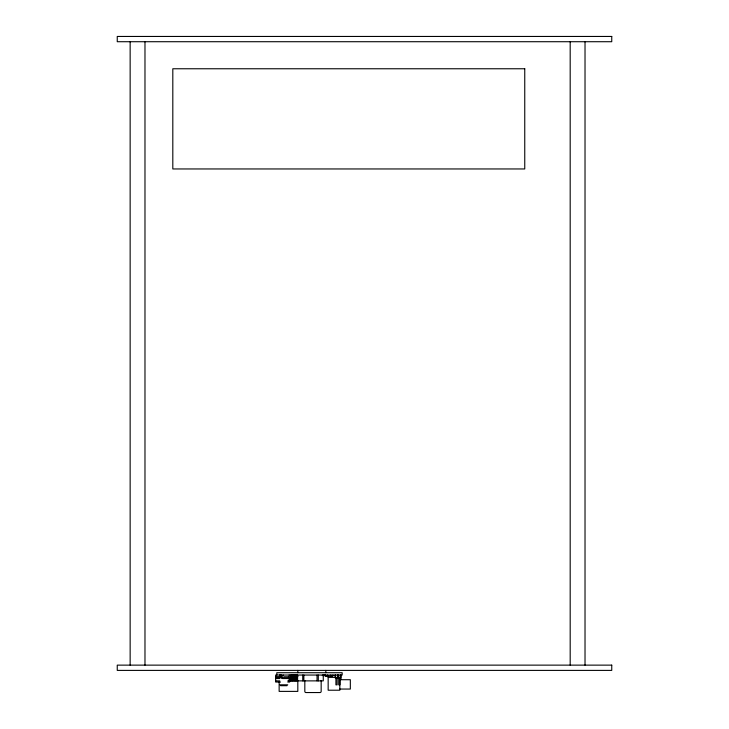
<?xml version="1.0" encoding="UTF-8"?>
<svg xmlns="http://www.w3.org/2000/svg" width="729" height="729" viewBox="0 0 729 729"><rect width="100%" height="100%" fill="white"/><g stroke="black" fill="none" stroke-linecap="round" stroke-linejoin="round"><path stroke-width="1.09" d="M324.924 675.045L324.897 675.628L327.494 675.974M283.226 675.045L281.822 676.558A1.166 1.166 0 0 0 282.642 678.544L289.65 678.544A1.166 1.166 0 0 0 290.47 676.558L289.067 675.045M280.337 675.51L281.002 675.51M294.562 675.51L295.227 675.51M322.282 675.51L323.065 675.51M324.523 675.51L325.398 675.51M282.816 675.61L279.918 675.628L279.918 675.045M295.227 675.628L295.427 675.045M323.248 675.628L322.947 675.045M330.884 675.628L331.941 675.628M293.65 675.829L294.771 675.829M290.124 675.974L291.463 675.974L291.463 675.045M330.766 675.974L331.932 675.519L332.916 675.974L332.916 675.045M291.819 676.211L292.402 676.211M292.876 676.211L293.459 676.211L293.459 680.877M295.236 676.211L295.819 676.211M296.339 676.211L296.922 676.211M297.405 676.211L297.988 676.211M325.981 676.211L332.561 676.211M275.644 676.794L280.829 676.794M280.419 676.895L281.412 676.895M275.644 677.378L280.829 677.378M328.159 677.378L335.422 677.378M279.881 677.724L282.797 677.724M275.644 678.544L279.79 678.544M339.832 679.71L350.33 679.71L350.33 689.051L339.832 689.051M275.644 680.877L279.79 680.877M287.782 680.877L323.275 680.877L323.248 675.045M280.528 682.043L275.644 682.043L275.644 675.045L342.165 675.045L342.165 672.712L276.81 672.712L276.81 675.045M287.782 682.043L289.65 682.043L289.65 677.961M279.881 684.813L287.755 684.813M280.583 685.697L287.044 685.697M325.544 675.628L326.209 675.974M585.023 41.717L585.023 665.13M570.187 41.717L570.187 665.13M340.999 675.045L340.999 679.291M340.725 675.045L340.725 677.842L335.121 677.842L335.121 675.045M340.297 675.045L340.297 677.842M339.914 677.842L339.914 684.85L338.73 684.85L338.73 677.842M339.832 677.214L339.832 690.217L328.159 690.217L328.159 675.819M338.338 675.045L338.338 677.842M337.919 675.045L337.919 677.842M337.5 675.045L337.5 677.842M337.117 677.842L337.117 684.85L335.923 684.85L335.923 677.842M335.54 675.045L335.54 677.842M330.766 675.045L330.766 676.211M327.494 675.045L327.494 676.211M325.827 670.379L325.827 672.712M325.389 675.045L325.398 675.628M325.189 675.045L325.189 675.628M325.043 675.045L325.043 675.628M324.733 675.045L324.733 675.628L324.341 675.045M324.523 675.045L324.523 675.628M323.065 675.045L323.065 675.628M321.161 680.494L321.161 691.384A1.166 1.166 0 0 1 319.985 692.55L305.989 692.55A1.166 1.166 0 0 1 304.822 691.384L304.822 680.494M318.3 675.045L318.3 680.877M317.042 675.045L317.042 680.877M303.856 675.045L303.856 680.877M302.735 675.045L302.735 680.877M297.815 670.379L297.815 672.712M297.815 680.494L297.815 691.384L279.143 691.384L279.143 681.579M297.605 675.045L297.605 680.877M297.405 675.045L297.405 680.877M296.922 675.045L296.922 680.877M296.339 675.045L296.339 680.877M295.819 675.045L295.819 680.877M295.227 675.045L295.236 680.877M295.108 675.045L295.108 676.029L294.771 675.045M294.78 680.877L294.78 676.211L294.197 676.211L294.197 680.877M294.562 675.045L294.562 675.628L294.379 675.045M293.65 675.045L293.65 676.029L293.34 675.045M292.876 675.045L292.876 680.877M292.402 675.045L292.402 680.877M291.819 675.045L291.819 680.877M291.226 680.877L291.226 676.211L290.762 676.211L290.762 680.877M290.944 675.045L290.944 675.974M290.124 675.045L290.124 676.567M290.115 677.15L290.115 680.877M289.531 678.079L289.531 680.877M289.131 678.079L289.131 680.877M281.203 675.045L281.203 675.628M281.002 675.045L281.002 675.628M280.337 675.045L280.337 675.628M280.155 675.045L280.155 675.628M144.98 41.717L144.98 665.13M130.145 41.717L130.145 665.13M611.749 36.45L117.251 36.45L117.251 41.717L611.749 41.717L611.749 36.45M524.752 68.763L172.809 68.763L172.809 168.955L524.752 168.955L524.752 68.763M611.749 665.13L117.251 665.13L117.251 670.398L611.749 670.398L611.749 665.13M288.484 676.794L283.809 676.794L283.809 677.961L288.484 677.961L288.484 676.794M280.091 675.628L280.091 675.045L280.1 675.628"/></g></svg>
